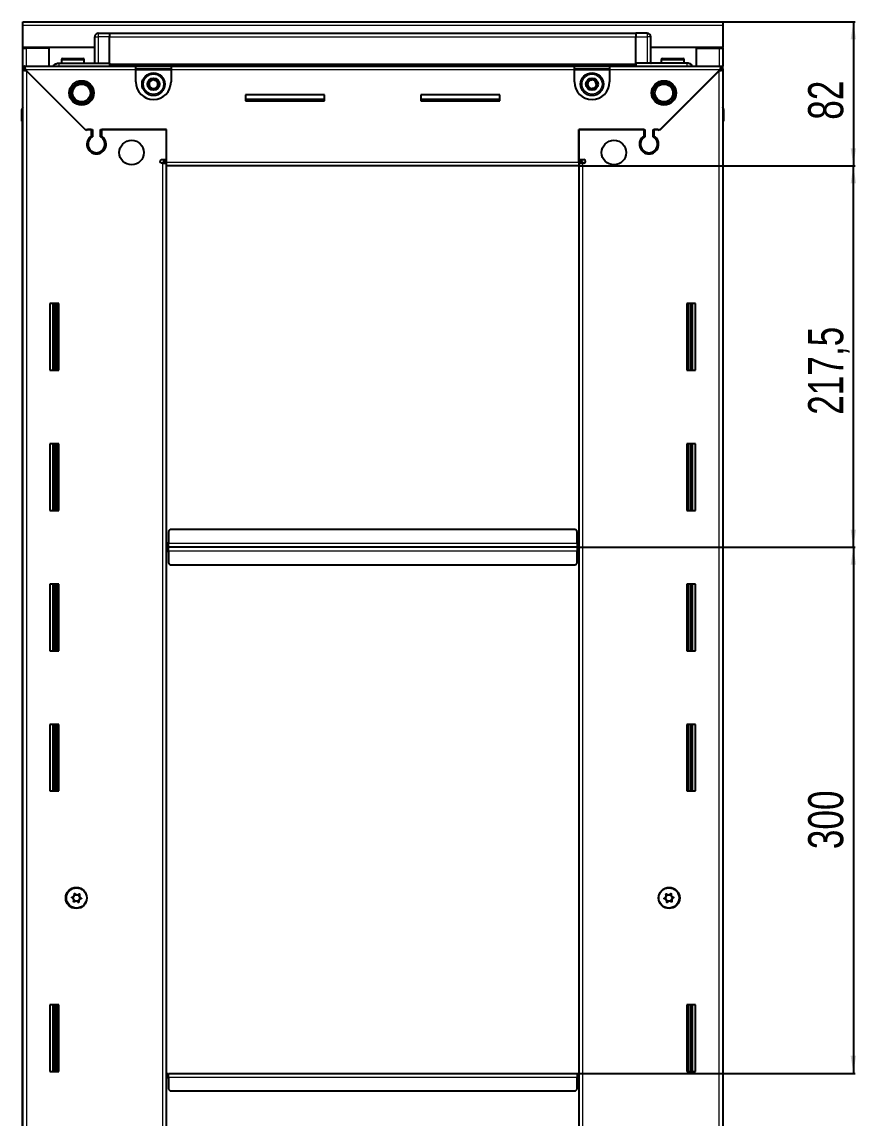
# Model space of a CAD drawing. Header units: millimetres. Extents: x 964 to 2559, y -309 to 1407.
# Drawn here: x 2083 to 2559, y 568 to 1193 of the extents above; entities that cross this region are included whole.
import ezdxf

# ---------------------------------------------------------------- set-up
doc = ezdxf.new("R2010")
doc.units = ezdxf.units.MM
doc.layers.add('FORMAT', color=7, linetype='Continuous')
doc.styles.add('SLDTEXTSTYLE0', font='TXT', dxfattribs={"width": 0.75})
doc.dimstyles.new('SLDDIMSTYLE0', dxfattribs={"dimtxt": 20, "dimasz": 10, "dimexe": 0, "dimexo": 0.0625, "dimgap": 5, "dimtad": 2, "dimdec": 1, "dimrnd": 1e-09, "dimzin": 12, "dimdsep": 46, "dimtxsty": 'SLDTEXTSTYLE0', "dimsah": 1, "dimcen": 0.09, "dimadec": 0, "dimazin": 3, "dimtfac": 1, "dimtofl": 0, "dimtmove": 0, "dimatfit": 3, "dimfxl": 0, "dimfrac": 2, "dimtolj": 1, "dimtzin": 12, "dimarcsym": 0})

# ---------------------------------------------------------------- blocks, each defined once
blk = doc.blocks.new('_D_6')
at = {"layer": 'FORMAT'}
for p, q in [((2482.92, 1193.07), (2558.41, 1193.07)), ((2557.41, 1193.07), (2557.41, 1111.07)), ((2400.92, 1111.07), (2558.41, 1111.07))]:
    blk.add_line(p, q, dxfattribs=at)
for points in [[(2557.41, 1193.07), (2555.87, 1183.07), (2558.95, 1183.07)], [(2557.41, 1111.07), (2558.95, 1121.07), (2555.87, 1121.07)]]:
    blk.add_solid(points, dxfattribs=at)
at = {"layer": 'FORMAT', "insert": (2531.63, 1137.29), "char_height": 20, "attachment_point": 1, "rotation": 90, "style": 'SLDTEXTSTYLE0'}
blk.add_mtext('82', dxfattribs=at)
blk = doc.blocks.new('_D_7')
at = {"layer": 'FORMAT'}
for p, q in [((2400.92, 1111.07), (2558.41, 1111.07)), ((2557.41, 893.57), (2557.41, 1111.07)), ((2399.92, 893.57), (2558.41, 893.57))]:
    blk.add_line(p, q, dxfattribs=at)
for points in [[(2557.41, 1111.07), (2555.87, 1101.07), (2558.95, 1101.07)], [(2557.41, 893.57), (2558.95, 903.57), (2555.87, 903.57)]]:
    blk.add_solid(points, dxfattribs=at)
at = {"layer": 'FORMAT', "insert": (2531.63, 969.07), "char_height": 20, "attachment_point": 1, "rotation": 90, "style": 'SLDTEXTSTYLE0'}
blk.add_mtext('217,5', dxfattribs=at)
blk = doc.blocks.new('_D_8')
at = {"layer": 'FORMAT'}
for p, q in [((2399.92, 893.57), (2558.41, 893.57)), ((2557.41, 893.57), (2557.41, 593.57)), ((2399.92, 593.57), (2558.41, 593.57))]:
    blk.add_line(p, q, dxfattribs=at)
for points in [[(2557.41, 893.57), (2555.87, 883.57), (2558.95, 883.57)], [(2557.41, 593.57), (2558.95, 603.57), (2555.87, 603.57)]]:
    blk.add_solid(points, dxfattribs=at)
at = {"layer": 'FORMAT', "insert": (2531.63, 721.4), "char_height": 20, "attachment_point": 1, "rotation": 90, "style": 'SLDTEXTSTYLE0'}
blk.add_mtext('300', dxfattribs=at)

msp = doc.modelspace()

# ---------------------------------------------------------------- linework, layer by layer
at = {"color": 7, "linetype": 'Continuous', "lineweight": 25}
for p, q in [((2083.91, 1193.07), (2482.91, 1193.07)), ((2083.91, 1190.97), (2083.91, 1193.07)), ((2083.91, 1178.57), (2083.91, 1190.97)), ((2482.91, 1193.07), (2482.91, 1190.97)), ((2482.91, 1190.97), (2482.91, 1178.57)), ((2124.91, 1169.57), (2124.91, 1184.57)), ((2125.59, 1186.07), (2125.59, 1186.07)), ((2126.91, 1186.57), (2133.41, 1186.57)), ((2126.91, 1186.57), (2133.41, 1186.57)), ((2133.41, 1186.57), (2133.41, 1186.57)), ((2133.41, 1186.57), (2133.41, 1186.57)), ((2133.41, 1186.57), (2133.41, 1184.57)), ((2433.41, 1186.42), (2133.41, 1186.42)), ((2133.41, 1169.57), (2133.41, 1184.57)), ((2433.41, 1186.57), (2433.41, 1186.57)), ((2439.91, 1186.57), (2433.41, 1186.57)), ((2439.91, 1186.57), (2433.41, 1186.57)), ((2433.41, 1186.57), (2433.41, 1184.57)), ((2433.41, 1169.57), (2433.41, 1184.57)), ((2441.91, 1184.57), (2441.91, 1184.57)), ((2441.91, 1169.57), (2441.91, 1184.57)), ((2124.91, 1178.57), (2083.91, 1178.57)), ((2083.91, 1178.07), (2083.91, 1178.57)), ((2083.91, 1167.82), (2083.91, 1178.07)), ((2083.91, 1178.07), (2086.01, 1178.07)), ((2085.41, 1178.07), (2085.41, 1178.57)), ((2098.91, 1178.07), (2086.01, 1178.07)), ((2098.91, 1167.82), (2098.91, 1178.07)), ((2482.91, 1178.57), (2441.91, 1178.57)), ((2467.91, 1178.07), (2480.81, 1178.07)), ((2467.91, 1167.82), (2467.91, 1178.07)), ((2480.81, 1178.07), (2482.91, 1178.07)), ((2481.41, 1178.07), (2481.41, 1178.57)), ((2482.91, 1178.07), (2482.91, 1178.57)), ((2482.91, 1178.07), (2482.91, 1167.82)), ((2104.41, 1169.57), (2133.41, 1169.57)), ((2105.91, 1171.47), (2105.91, 1169.57)), ((2106.71, 1172.27), (2118.11, 1172.27)), ((2118.91, 1169.57), (2118.91, 1171.47)), ((2133.41, 1169.57), (2133.41, 1169.07)), ((2462.41, 1169.57), (2433.41, 1169.57)), ((2433.41, 1169.57), (2433.41, 1169.07)), ((2447.91, 1171.47), (2447.91, 1169.57)), ((2448.71, 1172.27), (2460.11, 1172.27)), ((2460.91, 1169.57), (2460.91, 1171.47)), ((2083.91, 1166.32), (2083.91, 1167.82)), ((2083.91, 1167.82), (2084.91, 1167.82)), ((2083.91, 1165.82), (2083.91, 1166.32)), ((2083.91, 1166.32), (2084.91, 1166.32)), ((2083.91, 221.32), (2083.91, 1165.82)), ((2085.41, 1165.82), (2083.91, 1165.82)), ((2084.91, 1166.32), (2084.91, 1167.82)), ((2084.91, 1167.82), (2148.41, 1167.82)), ((2085.51, 1165.72), (2119.41, 1131.82)), ((2120.11, 1131.12), (2086.01, 1165.22)), ((2133.41, 1168.42), (2433.41, 1168.42)), ((2148.41, 1165.72), (2148.41, 1167.82)), ((2148.41, 1167.82), (2168.41, 1167.82)), ((2148.41, 1166.32), (2168.41, 1166.32)), ((2148.41, 1158.82), (2148.41, 1165.72)), ((2168.41, 1167.82), (2398.41, 1167.82)), ((2168.41, 1167.82), (2168.41, 1165.72)), ((2168.41, 1165.72), (2168.41, 1158.82)), ((2398.41, 1165.72), (2398.41, 1167.82)), ((2398.41, 1167.82), (2418.41, 1167.82)), ((2398.41, 1166.32), (2418.41, 1166.32)), ((2398.41, 1158.82), (2398.41, 1165.72)), ((2418.41, 1167.82), (2481.91, 1167.82)), ((2418.41, 1167.82), (2418.41, 1165.72)), ((2418.41, 1165.72), (2418.41, 1158.82)), ((2480.81, 1165.22), (2446.71, 1131.12)), ((2447.41, 1131.82), (2481.31, 1165.72)), ((2481.41, 1165.82), (2482.91, 1165.82)), ((2481.91, 1166.32), (2481.91, 1167.82)), ((2481.91, 1167.82), (2482.91, 1167.82)), ((2481.91, 1166.32), (2482.91, 1166.32)), ((2482.91, 1166.32), (2482.91, 1167.82)), ((2482.91, 1166.32), (2482.91, 1165.82)), ((2482.91, 1165.82), (2482.91, 221.32)), ((2255.91, 1151.57), (2210.91, 1151.57)), ((2210.91, 1151.57), (2210.91, 1148.07)), ((2255.91, 1148.07), (2255.91, 1151.57)), ((2355.91, 1151.57), (2310.91, 1151.57)), ((2310.91, 1151.57), (2310.91, 1148.07)), ((2355.91, 1148.07), (2355.91, 1151.57)), ((2255.91, 1148.82), (2210.91, 1148.82)), ((2210.91, 1148.07), (2255.91, 1148.07)), ((2355.91, 1148.82), (2310.91, 1148.82)), ((2310.91, 1148.07), (2355.91, 1148.07)), ((2482.91, 1144.39), (2482.91, 1144.39)), ((2083.41, 1143.07), (2083.41, 1136.57)), ((2083.41, 1136.57), (2083.41, 1143.07)), ((2483.41, 1143.07), (2483.41, 1136.57)), ((2483.41, 1136.57), (2483.41, 1143.07)), ((2083.41, 1136.57), (2083.41, 1136.57)), ((2083.91, 1136.57), (2083.41, 1136.57)), ((2083.56, 1136.57), (2083.56, 250.57)), ((2119.41, 1131.82), (2123.61, 1131.82)), ((2120.81, 1131.82), (2120.11, 1131.12)), ((2122.91, 1131.82), (2120.81, 1131.82)), ((2122.91, 1131.82), (2122.91, 1127.93)), ((2123.61, 1131.82), (2123.61, 1127.53)), ((2128.21, 1131.82), (2165.91, 1131.82)), ((2128.21, 1127.53), (2128.21, 1131.82)), ((2128.91, 1127.93), (2128.91, 1131.82)), ((2165.91, 1131.82), (2128.91, 1131.82)), ((2165.91, 1113.17), (2165.91, 1131.82)), ((2165.91, 1114.57), (2165.91, 1131.82)), ((2400.91, 1131.82), (2438.61, 1131.82)), ((2400.91, 1113.17), (2400.91, 1131.82)), ((2400.91, 1131.82), (2400.91, 1114.57)), ((2437.91, 1131.82), (2400.91, 1131.82)), ((2437.91, 1131.82), (2437.91, 1127.93)), ((2438.61, 1131.82), (2438.61, 1127.53)), ((2443.21, 1131.82), (2447.41, 1131.82)), ((2443.21, 1127.53), (2443.21, 1131.82)), ((2446.01, 1131.82), (2443.91, 1131.82)), ((2443.91, 1127.93), (2443.91, 1131.82)), ((2446.71, 1131.12), (2446.01, 1131.82)), ((2482.91, 1136.57), (2483.41, 1136.57)), ((2483.26, 250.57), (2483.26, 1136.57)), ((2483.41, 1136.57), (2483.41, 1136.57)), ((2483.41, 1136.57), (2483.41, 1136.57)), ((2123.91, 1118.96), (2123.91, 1118.2)), ((2442.91, 1118.96), (2442.91, 1118.2)), ((2163.06, 1114.57), (2165.91, 1114.57)), ((2163.81, 1112.57), (2163.06, 1112.57)), ((2163.81, 1112.57), (2165.91, 1112.57)), ((2165.91, 1113.57), (2163.91, 1113.57)), ((2163.91, 1113.57), (2163.91, 1112.57)), ((2165.91, 1111.07), (2165.91, 1113.17)), ((2400.91, 1114.57), (2403.76, 1114.57)), ((2402.91, 1113.57), (2400.91, 1113.57)), ((2400.91, 1113.17), (2400.91, 1111.07)), ((2400.91, 1112.57), (2403.01, 1112.57)), ((2402.91, 1112.57), (2402.91, 1113.57)), ((2403.76, 1112.57), (2403.01, 1112.57)), ((2400.91, 1111.07), (2165.91, 1111.07)), ((2165.91, 276.07), (2165.91, 1111.07)), ((2400.91, 1111.07), (2400.91, 276.07)), ((2104.41, 1032.57), (2099.41, 1032.57)), ((2099.41, 1032.57), (2099.41, 994.57)), ((2101.56, 994.57), (2101.56, 1032.57)), ((2103.35, 994.57), (2103.35, 1032.57)), ((2103.39, 994.57), (2103.39, 1032.57)), ((2104.41, 994.57), (2104.41, 1032.57)), ((2462.41, 1032.57), (2462.41, 994.57)), ((2467.41, 1032.57), (2462.41, 1032.57)), ((2463.44, 1032.57), (2463.44, 994.57)), ((2463.47, 1032.57), (2463.47, 994.57)), ((2465.26, 1032.57), (2465.26, 994.57)), ((2467.41, 994.57), (2467.41, 1032.57)), ((2099.41, 994.57), (2104.41, 994.57)), ((2462.41, 994.57), (2467.41, 994.57)), ((2104.41, 952.57), (2099.41, 952.57)), ((2099.41, 952.57), (2099.41, 914.57)), ((2101.56, 914.57), (2101.56, 952.57)), ((2103.35, 914.57), (2103.35, 952.57)), ((2103.39, 914.57), (2103.39, 952.57)), ((2104.41, 914.57), (2104.41, 952.57)), ((2462.41, 952.57), (2462.41, 914.57)), ((2467.41, 952.57), (2462.41, 952.57)), ((2463.44, 952.57), (2463.44, 914.57)), ((2463.47, 952.57), (2463.47, 914.57)), ((2465.26, 952.57), (2465.26, 914.57)), ((2467.41, 914.57), (2467.41, 952.57)), ((2099.41, 914.57), (2104.41, 914.57)), ((2462.41, 914.57), (2467.41, 914.57)), ((2167.91, 903.57), (2166.91, 902.57)), ((2166.91, 902.57), (2166.91, 895.67)), ((2398.91, 903.57), (2167.91, 903.57)), ((2399.91, 902.57), (2398.91, 903.57)), ((2399.91, 895.67), (2399.91, 902.57)), ((2166.91, 896.42), (2166.66, 896.42)), ((2166.66, 896.42), (2166.66, 893.57)), ((2166.91, 893.57), (2166.91, 895.67)), ((2400.16, 896.42), (2399.91, 896.42)), ((2399.91, 895.67), (2399.91, 893.57)), ((2400.16, 893.57), (2400.16, 896.42)), ((2166.66, 893.57), (2165.91, 893.57)), ((2166.66, 893.57), (2166.66, 890.72)), ((2166.66, 890.72), (2166.91, 890.72)), ((2166.91, 891.47), (2166.91, 893.57)), ((2399.91, 893.57), (2166.91, 893.57)), ((2166.91, 891.47), (2166.91, 884.57)), ((2399.91, 893.57), (2399.91, 891.47)), ((2399.91, 884.57), (2399.91, 891.47)), ((2399.91, 890.72), (2400.16, 890.72)), ((2400.16, 890.72), (2400.16, 893.57)), ((2400.91, 893.57), (2400.16, 893.57)), ((2166.91, 884.57), (2167.91, 883.57)), ((2167.91, 883.57), (2398.91, 883.57)), ((2398.91, 883.57), (2399.91, 884.57)), ((2104.41, 872.57), (2099.41, 872.57)), ((2099.41, 872.57), (2099.41, 834.57)), ((2101.56, 834.57), (2101.56, 872.57)), ((2103.35, 834.57), (2103.35, 872.57)), ((2103.39, 834.57), (2103.39, 872.57)), ((2104.41, 834.57), (2104.41, 872.57)), ((2462.41, 872.57), (2462.41, 834.57)), ((2467.41, 872.57), (2462.41, 872.57)), ((2463.44, 872.57), (2463.44, 834.57)), ((2463.47, 872.57), (2463.47, 834.57)), ((2465.26, 872.57), (2465.26, 834.57)), ((2467.41, 834.57), (2467.41, 872.57)), ((2099.41, 834.57), (2104.41, 834.57)), ((2462.41, 834.57), (2467.41, 834.57)), ((2104.41, 792.57), (2099.41, 792.57)), ((2099.41, 792.57), (2099.41, 754.57)), ((2101.56, 754.57), (2101.56, 792.57)), ((2103.35, 754.57), (2103.35, 792.57)), ((2103.39, 754.57), (2103.39, 792.57)), ((2104.41, 754.57), (2104.41, 792.57)), ((2462.41, 792.57), (2462.41, 754.57)), ((2467.41, 792.57), (2462.41, 792.57)), ((2463.44, 792.57), (2463.44, 754.57)), ((2463.47, 792.57), (2463.47, 754.57)), ((2465.26, 792.57), (2465.26, 754.57)), ((2467.41, 754.57), (2467.41, 792.57)), ((2099.41, 754.57), (2104.41, 754.57)), ((2462.41, 754.57), (2467.41, 754.57)), ((2104.41, 632.57), (2099.41, 632.57)), ((2099.41, 632.57), (2099.41, 594.57)), ((2101.56, 594.57), (2101.56, 632.57)), ((2103.35, 594.57), (2103.35, 632.57)), ((2103.39, 594.57), (2103.39, 632.57)), ((2104.41, 594.57), (2104.41, 632.57)), ((2462.41, 632.57), (2462.41, 594.57)), ((2467.41, 632.57), (2462.41, 632.57)), ((2463.44, 632.57), (2463.44, 594.57)), ((2463.47, 632.57), (2463.47, 594.57)), ((2465.26, 632.57), (2465.26, 594.57)), ((2467.41, 594.57), (2467.41, 632.57)), ((2099.41, 594.57), (2104.41, 594.57)), ((2462.41, 594.57), (2467.41, 594.57)), ((2165.91, 593.57), (2166.66, 593.57)), ((2166.66, 593.57), (2166.66, 590.72)), ((2166.66, 590.72), (2166.91, 590.72)), ((2166.91, 593.57), (2399.91, 593.57)), ((2166.91, 591.47), (2166.91, 593.57)), ((2166.91, 591.47), (2166.91, 584.57)), ((2399.91, 593.57), (2399.91, 591.47)), ((2399.91, 584.57), (2399.91, 591.47)), ((2399.91, 590.72), (2400.16, 590.72)), ((2400.16, 590.72), (2400.16, 593.57)), ((2400.16, 593.57), (2400.91, 593.57)), ((2166.91, 584.57), (2167.91, 583.57)), ((2167.91, 583.57), (2398.91, 583.57)), ((2398.91, 583.57), (2399.91, 584.57))]:
    msp.add_line(p, q, dxfattribs=at)
at = {"color": 8, "linetype": 'Continuous', "lineweight": 18}
for p, q in [((2482.91, 1190.97), (2083.91, 1190.97)), ((2124.91, 1184.57), (2126.91, 1184.57)), ((2126.91, 1186.57), (2126.91, 1184.57)), ((2126.91, 1184.57), (2126.91, 1169.57)), ((2133.41, 1184.57), (2126.91, 1184.57)), ((2433.41, 1184.42), (2133.41, 1184.42)), ((2433.41, 1184.57), (2439.91, 1184.57)), ((2439.91, 1186.57), (2439.91, 1184.57)), ((2441.91, 1184.57), (2439.91, 1184.57)), ((2439.91, 1184.57), (2439.91, 1169.57)), ((2086.01, 1178.07), (2086.01, 1178.57)), ((2086.01, 1167.82), (2086.01, 1178.07)), ((2480.81, 1178.57), (2480.81, 1178.07)), ((2480.81, 1178.07), (2480.81, 1167.82)), ((2105.91, 1171.47), (2118.91, 1171.47)), ((2433.41, 1169.07), (2133.41, 1169.07)), ((2447.91, 1171.47), (2460.91, 1171.47)), ((2148.41, 1165.72), (2085.51, 1165.72)), ((2086.01, 1165.22), (2086.01, 221.92)), ((2433.41, 1167.84), (2133.41, 1167.84)), ((2148.41, 1165.72), (2168.41, 1165.72)), ((2398.41, 1165.72), (2168.41, 1165.72)), ((2398.41, 1165.72), (2418.41, 1165.72)), ((2481.31, 1165.72), (2418.41, 1165.72)), ((2480.81, 221.92), (2480.81, 1165.22)), ((2083.91, 1143.07), (2083.41, 1143.07)), ((2482.91, 1143.07), (2483.41, 1143.07)), ((2163.81, 274.57), (2163.81, 1112.57)), ((2165.91, 1113.17), (2400.91, 1113.17)), ((2403.01, 1112.57), (2403.01, 274.57)), ((2100.91, 1032.57), (2100.91, 994.57)), ((2102.15, 1032.57), (2102.15, 994.57)), ((2464.68, 994.57), (2464.68, 1032.57)), ((2465.91, 994.57), (2465.91, 1032.57)), ((2100.91, 952.57), (2100.91, 914.57)), ((2102.15, 952.57), (2102.15, 914.57)), ((2464.68, 914.57), (2464.68, 952.57)), ((2465.91, 914.57), (2465.91, 952.57)), ((2399.91, 895.67), (2166.91, 895.67)), ((2166.91, 891.47), (2399.91, 891.47)), ((2100.91, 872.57), (2100.91, 834.57)), ((2102.15, 872.57), (2102.15, 834.57)), ((2464.68, 834.57), (2464.68, 872.57)), ((2465.91, 834.57), (2465.91, 872.57)), ((2100.91, 792.57), (2100.91, 754.57)), ((2102.15, 792.57), (2102.15, 754.57)), ((2464.68, 754.57), (2464.68, 792.57)), ((2465.91, 754.57), (2465.91, 792.57)), ((2100.91, 632.57), (2100.91, 594.57)), ((2102.15, 632.57), (2102.15, 594.57)), ((2464.68, 594.57), (2464.68, 632.57)), ((2465.91, 594.57), (2465.91, 632.57)), ((2166.91, 591.47), (2399.91, 591.47))]:
    msp.add_line(p, q, dxfattribs=at)
at = {"color": 7, "linetype": 'Continuous', "lineweight": 25}
for centre, radius in [((2158.41, 1157.57), 6.5), ((2408.41, 1157.57), 6.5), ((2117.41, 1152.57), 7), ((2117.41, 1152.57), 6.03), ((2117.41, 1152.57), 5.1), ((2158.41, 1157.57), 3.46), ((2408.41, 1157.57), 3.46), ((2449.41, 1152.57), 7), ((2449.41, 1152.57), 6.02), ((2449.41, 1152.57), 5.1), ((2145.91, 1118.57), 7), ((2420.91, 1118.57), 7), ((2114.41, 693.57), 6), ((2114.56, 693.57), 5.79), ((2114.56, 693.57), 1.85), ((2452.41, 693.57), 6), ((2452.26, 693.57), 5.79), ((2452.26, 693.57), 1.85)]:
    msp.add_circle(centre, radius, dxfattribs=at)
at = {"color": 8, "linetype": 'Continuous', "lineweight": 18}
for centre in [(2158.41, 1157.57), (2408.41, 1157.57)]:
    msp.add_circle(centre, 5.7, dxfattribs=at)
at = {"color": 7, "linetype": 'Continuous', "lineweight": 25}
for centre, radius, start, end in [((2126.91, 1184.57), 2, 90, 180), ((2126.91, 1184.57), 2, 123.94202, 131.40962), ((2126.91, 1184.57), 2, 90, 108.58003), ((2439.91, 1184.57), 2, 0, 90), ((2106.71, 1171.47), 0.8, 90, 180), ((2118.11, 1171.47), 0.8, 0, 90), ((2124.71, 1169.77), 0.2, 270, 0), ((2442.11, 1169.77), 0.2, 180, 270), ((2448.71, 1171.47), 0.8, 90, 180), ((2460.11, 1171.47), 0.8, 0, 90), ((2158.41, 1158.82), 10, 180, 270), ((2158.41, 1157.57), 2.5, 134.01559, 194.01559), ((2158.41, 1157.57), 2.5, 194.01559, 254.01559), ((2158.41, 1157.57), 2.5, 74.01559, 134.01559), ((2158.41, 1158.82), 10, 270, 0), ((2158.41, 1157.57), 2.5, 14.01559, 74.01559), ((2158.41, 1157.57), 2.5, 314.01559, 14.01559), ((2408.41, 1158.82), 10, 180, 270), ((2408.41, 1157.57), 2.5, 160.11158, 220.11158), ((2408.41, 1157.57), 2.5, 100.11158, 160.11158), ((2408.41, 1157.57), 2.5, 40.11158, 100.11158), ((2408.41, 1158.82), 10, 270, 0), ((2408.41, 1157.57), 2.5, 280.11158, 340.11158), ((2408.41, 1157.57), 2.5, 340.11158, 40.11158), ((2158.41, 1157.57), 2.5, 254.01559, 314.01559), ((2408.41, 1157.57), 2.5, 220.11158, 280.11158), ((2085.41, 1143.07), 2, 138.59038, 180), ((2481.41, 1143.07), 2, 33.94202, 41.40962), ((2481.41, 1143.07), 2, 0, 41.40962), ((2481.41, 1143.07), 2, 360, 18.58003), ((2125.91, 1123.32), 5.5, 123.05573, 56.94427), ((2125.91, 1123.32), 4.8, 118.63099, 61.36901), ((2440.91, 1123.32), 5.5, 123.05573, 56.94427), ((2440.91, 1123.32), 4.8, 118.63099, 61.36901), ((2163.06, 1113.57), 1, 90, 270), ((2403.76, 1113.57), 1, 270, 90)]:
    msp.add_arc(centre, radius, start, end, dxfattribs=at)
for points, knots in [([(2101.2, 1167.82), (2101.32, 1168.02), (2101.7, 1168.67), (2102.86, 1169.38), (2103.89, 1169.51), (2104.41, 1169.57)], [0, 0, 0, 0, 0.18225, 0.591125, 1, 1, 1, 1]), ([(2133.41, 1169.57), (2133.41, 1169.53), (2133.41, 1169.46), (2133.41, 1168.84), (2133.41, 1168.26), (2133.41, 1167.87), (2133.41, 1167.84)], [0, 0, 0, 0, 0.324279, 0.648558, 0.972836, 1, 1, 1, 1]), ([(2433.41, 1169.57), (2433.41, 1169.53), (2433.41, 1169.46), (2433.41, 1168.84), (2433.41, 1168.26), (2433.41, 1167.87), (2433.41, 1167.84)], [0, 0, 0, 0, 0.324279, 0.648558, 0.972836, 1, 1, 1, 1]), ([(2465.63, 1167.82), (2465.51, 1168.02), (2465.12, 1168.67), (2463.97, 1169.38), (2462.93, 1169.51), (2462.41, 1169.57)], [0, 0, 0, 0, 0.18225, 0.591125, 1, 1, 1, 1]), ([(2083.91, 1165.82), (2083.94, 1165.78), (2083.99, 1165.69), (2084.38, 1165.55), (2084.94, 1165.42), (2085.52, 1165.31), (2085.89, 1165.24), (2086.01, 1165.22)], [0, 0, 0, 0, 0.230255, 0.448522, 0.666786, 0.88505, 1, 1, 1, 1]), ([(2085.51, 1165.72), (2085.47, 1165.97), (2085.38, 1166.47), (2085.24, 1167.11), (2085.11, 1167.57), (2085, 1167.79), (2084.94, 1167.81), (2084.91, 1167.82)], [0, 0, 0, 0, 0.2302553, 0.4485219, 0.6667858, 0.8850496, 1, 1, 1, 1]), ([(2480.81, 1165.22), (2481.07, 1165.27), (2481.56, 1165.36), (2482.2, 1165.49), (2482.67, 1165.62), (2482.89, 1165.73), (2482.91, 1165.8), (2482.91, 1165.82)], [0, 0, 0, 0, 0.230255, 0.448522, 0.666786, 0.88505, 1, 1, 1, 1]), ([(2481.91, 1167.82), (2481.87, 1167.79), (2481.78, 1167.74), (2481.64, 1167.35), (2481.51, 1166.79), (2481.4, 1166.21), (2481.34, 1165.85), (2481.31, 1165.72)], [0, 0, 0, 0, 0.230255, 0.448522, 0.666786, 0.88505, 1, 1, 1, 1]), ([(2155.64, 1158.37), (2156.01, 1158.72), (2156.7, 1159.39), (2157.39, 1160.06), (2157.71, 1160.37)], [0, 0, 0, 0, 0.534686, 1, 1, 1, 1]), ([(2156.34, 1155.57), (2156.25, 1155.9), (2156.05, 1156.7), (2155.81, 1157.66), (2155.67, 1158.24), (2155.64, 1158.37)], [0, 0, 0, 0, 0.362901, 0.866875, 1, 1, 1, 1]), ([(2157.71, 1160.37), (2158.21, 1160.23), (2159.14, 1159.96), (2160.06, 1159.7), (2160.49, 1159.58)], [0, 0, 0, 0, 0.534686, 1, 1, 1, 1]), ([(2161.19, 1156.78), (2160.82, 1156.42), (2160.12, 1155.75), (2159.43, 1155.08), (2159.11, 1154.77)], [0, 0, 0, 0, 0.534686, 1, 1, 1, 1]), ([(2160.49, 1159.58), (2160.52, 1159.46), (2160.66, 1158.87), (2160.9, 1157.91), (2161.1, 1157.11), (2161.19, 1156.78)], [0, 0, 0, 0, 0.133125, 0.637099, 1, 1, 1, 1]), ([(2405.57, 1157.06), (2405.61, 1157.18), (2405.82, 1157.74), (2406.16, 1158.68), (2406.44, 1159.45), (2406.55, 1159.78)], [0, 0, 0, 0, 0.133125, 0.637099, 1, 1, 1, 1]), ([(2407.43, 1154.86), (2407.1, 1155.25), (2406.48, 1155.99), (2405.86, 1156.72), (2405.57, 1157.06)], [0, 0, 0, 0, 0.534686, 1, 1, 1, 1]), ([(2406.55, 1159.78), (2407.06, 1159.87), (2408.01, 1160.04), (2408.95, 1160.21), (2409.39, 1160.29)], [0, 0, 0, 0, 0.534686, 1, 1, 1, 1]), ([(2409.39, 1160.29), (2409.73, 1159.89), (2410.35, 1159.15), (2410.97, 1158.42), (2411.25, 1158.08)], [0, 0, 0, 0, 0.534686, 1, 1, 1, 1]), ([(2411.25, 1158.08), (2411.14, 1157.75), (2410.86, 1156.98), (2410.52, 1156.04), (2410.31, 1155.48), (2410.27, 1155.36)], [0, 0, 0, 0, 0.362901, 0.866875, 1, 1, 1, 1]), ([(2159.11, 1154.77), (2158.62, 1154.91), (2157.69, 1155.18), (2156.77, 1155.44), (2156.34, 1155.57)], [0, 0, 0, 0, 0.534686, 1, 1, 1, 1]), ([(2410.27, 1155.36), (2409.76, 1155.27), (2408.81, 1155.1), (2407.87, 1154.93), (2407.43, 1154.86)], [0, 0, 0, 0, 0.534686, 1, 1, 1, 1]), ([(2116.2, 695.84), (2116.19, 695.85), (2116.16, 695.86), (2116.1, 695.86), (2115.97, 695.82), (2115.62, 695.64), (2115.14, 695.4), (2114.5, 695.44), (2114.07, 695.71), (2113.76, 695.96), (2113.57, 696.1), (2113.48, 696.13), (2113.44, 696.13), (2113.4, 696.12), (2113.38, 696.1), (2113.35, 696.04), (2113.3, 695.77), (2113.3, 695.3), (2113.12, 694.61), (2112.52, 694.22), (2112.07, 694.07), (2111.84, 693.94), (2111.79, 693.89), (2111.78, 693.86), (2111.78, 693.83), (2111.79, 693.8), (2111.81, 693.76), (2111.87, 693.7), (2112.05, 693.57), (2112.37, 693.36), (2112.77, 693.03), (2113.01, 692.45), (2112.93, 691.91), (2112.88, 691.52), (2112.88, 691.37), (2112.9, 691.32), (2112.93, 691.3), (2112.96, 691.28), (2113.02, 691.28), (2113.16, 691.33), (2113.5, 691.5), (2113.99, 691.74), (2114.62, 691.7), (2115.06, 691.43), (2115.36, 691.19), (2115.56, 691.05), (2115.65, 691.01), (2115.69, 691.01), (2115.72, 691.02), (2115.74, 691.04), (2115.78, 691.1), (2115.82, 691.37), (2115.83, 691.84), (2116, 692.53), (2116.6, 692.92), (2117.05, 693.07), (2117.29, 693.2), (2117.33, 693.25), (2117.35, 693.28), (2117.35, 693.31), (2117.34, 693.35), (2117.31, 693.38), (2117.25, 693.44), (2117.07, 693.57), (2116.75, 693.78), (2116.35, 694.11), (2116.12, 694.7), (2116.19, 695.23), (2116.25, 695.62), (2116.24, 695.77), (2116.22, 695.82), (2116.21, 695.84), (2116.2, 695.84)], [0, 0, 0, 0, 0.0020087, 0.00442, 0.0093647, 0.0255282, 0.0677053, 0.0957862, 0.1246456, 0.1503415, 0.1605194, 0.1633943, 0.1656965, 0.1672448, 0.1688741, 0.1707699, 0.1786058, 0.2119941, 0.2499945, 0.2879948, 0.3213831, 0.329219, 0.3311148, 0.3327441, 0.3342924, 0.3362166, 0.3385353, 0.3413178, 0.349662, 0.3753578, 0.4042173, 0.4322982, 0.4744753, 0.4906388, 0.4966691, 0.49844, 0.5, 0.5020087, 0.50442, 0.5093647, 0.5255282, 0.5677053, 0.5957862, 0.6246456, 0.6503415, 0.6605194, 0.6633943, 0.6656965, 0.6672448, 0.6688741, 0.6707699, 0.6786058, 0.7119941, 0.7499945, 0.7879948, 0.8213831, 0.829219, 0.8311148, 0.8327441, 0.8342924, 0.8362166, 0.8385353, 0.8413178, 0.849662, 0.8753578, 0.9042173, 0.9322982, 0.9744753, 0.9906388, 0.9966691, 0.99844, 1, 1, 1, 1]), ([(2450.63, 695.84), (2450.62, 695.83), (2450.6, 695.81), (2450.58, 695.76), (2450.58, 695.61), (2450.63, 695.23), (2450.71, 694.7), (2450.47, 694.11), (2450.07, 693.78), (2449.75, 693.57), (2449.55, 693.43), (2449.49, 693.35), (2449.48, 693.31), (2449.48, 693.28), (2449.49, 693.25), (2449.54, 693.2), (2449.77, 693.07), (2450.22, 692.92), (2450.82, 692.53), (2451, 691.84), (2451, 691.37), (2451.05, 691.1), (2451.08, 691.04), (2451.1, 691.02), (2451.13, 691.01), (2451.17, 691.01), (2451.21, 691.03), (2451.28, 691.06), (2451.47, 691.19), (2451.77, 691.43), (2452.2, 691.7), (2452.84, 691.74), (2453.32, 691.5), (2453.67, 691.32), (2453.81, 691.28), (2453.87, 691.29), (2453.9, 691.3), (2453.93, 691.33), (2453.94, 691.38), (2453.95, 691.53), (2453.89, 691.91), (2453.82, 692.45), (2454.05, 693.03), (2454.45, 693.36), (2454.78, 693.58), (2454.97, 693.72), (2455.03, 693.79), (2455.05, 693.83), (2455.05, 693.86), (2455.03, 693.89), (2454.99, 693.94), (2454.75, 694.07), (2454.3, 694.22), (2453.7, 694.61), (2453.53, 695.3), (2453.52, 695.77), (2453.48, 696.04), (2453.44, 696.1), (2453.42, 696.12), (2453.39, 696.13), (2453.36, 696.13), (2453.31, 696.12), (2453.24, 696.08), (2453.06, 695.95), (2452.76, 695.71), (2452.32, 695.44), (2451.69, 695.4), (2451.2, 695.64), (2450.85, 695.82), (2450.71, 695.86), (2450.65, 695.86), (2450.63, 695.85), (2450.63, 695.84)], [0, 0, 0, 0, 0.002009, 0.00442, 0.009365, 0.025528, 0.067705, 0.095786, 0.124646, 0.150342, 0.160519, 0.163394, 0.165697, 0.167245, 0.168874, 0.17077, 0.178606, 0.211994, 0.249994, 0.287995, 0.321383, 0.329219, 0.331115, 0.332744, 0.334292, 0.336217, 0.338535, 0.341318, 0.349662, 0.375358, 0.404217, 0.432298, 0.474475, 0.490639, 0.496669, 0.49844, 0.5, 0.502009, 0.50442, 0.509365, 0.525528, 0.567705, 0.595786, 0.624646, 0.650342, 0.660519, 0.663394, 0.665697, 0.667245, 0.668874, 0.67077, 0.678606, 0.711994, 0.749994, 0.787995, 0.821383, 0.829219, 0.831115, 0.832744, 0.834292, 0.836217, 0.838535, 0.841318, 0.849662, 0.875358, 0.904217, 0.932298, 0.974475, 0.990639, 0.996669, 0.99844, 1, 1, 1, 1])]:
    msp.add_open_spline(points, degree=3, knots=knots, dxfattribs=at)
at = {"color": 8, "linetype": 'Continuous', "lineweight": 18}
for points, knots in [([(2104.41, 1169.57), (2104.41, 1169.52), (2104.41, 1169.45), (2104.41, 1169.02), (2104.41, 1168.56), (2104.41, 1168.15), (2104.41, 1167.88), (2104.41, 1167.82)], [0, 0, 0, 0, 0.3597529, 0.5534142, 0.7511852, 0.9489563, 1, 1, 1, 1]), ([(2462.41, 1169.57), (2462.41, 1169.52), (2462.41, 1169.45), (2462.41, 1169.02), (2462.41, 1168.56), (2462.41, 1168.15), (2462.41, 1167.88), (2462.41, 1167.82)], [0, 0, 0, 0, 0.359753, 0.553414, 0.751185, 0.948956, 1, 1, 1, 1])]:
    msp.add_open_spline(points, degree=3, knots=knots, dxfattribs=at)
at = {"color": 7, "linetype": 'Continuous', "lineweight": 25}
for points in [[(2085.51, 1165.72), (2085.46, 1165.8), (2085.36, 1165.96), (2085.21, 1166.16), (2085.06, 1166.29), (2084.96, 1166.31), (2084.91, 1166.32)], [(2085.41, 1165.82), (2085.42, 1165.77), (2085.44, 1165.67), (2085.58, 1165.52), (2085.78, 1165.37), (2085.93, 1165.27), (2086.01, 1165.22)], [(2480.81, 1165.22), (2480.89, 1165.27), (2481.05, 1165.37), (2481.25, 1165.52), (2481.39, 1165.67), (2481.4, 1165.77), (2481.41, 1165.82)], [(2481.91, 1166.32), (2481.86, 1166.31), (2481.76, 1166.29), (2481.61, 1166.16), (2481.46, 1165.96), (2481.36, 1165.8), (2481.31, 1165.72)]]:
    msp.add_open_spline(points, degree=3, dxfattribs=at)

# ---------------------------------------------------------------- dimensions: what is measured, and where the dimension line sits
at = {"layer": 'FORMAT'}
for base, p1, p2, picture, middle in [((2557.41, 1111.07), (2482.91, 1193.07), (2400.91, 1111.07), '_D_6', (2557.41, 1152.07)), ((2557.41, 1111.07), (2399.91, 893.57), (2400.91, 1111.07), '_D_7', (2557.41, 1002.32)), ((2557.41, 593.57), (2399.91, 893.57), (2399.91, 593.57), '_D_8', (2557.41, 743.57))]:
    dim = msp.add_linear_dim(base=base, p1=p1, p2=p2, angle=90, dimstyle='SLDDIMSTYLE0', dxfattribs=at)
    dim.commit()
    dim.dimension.update_dxf_attribs({"geometry": picture, "text_midpoint": middle, "dimtype": 160})

doc.saveas('drawing.dxf')
